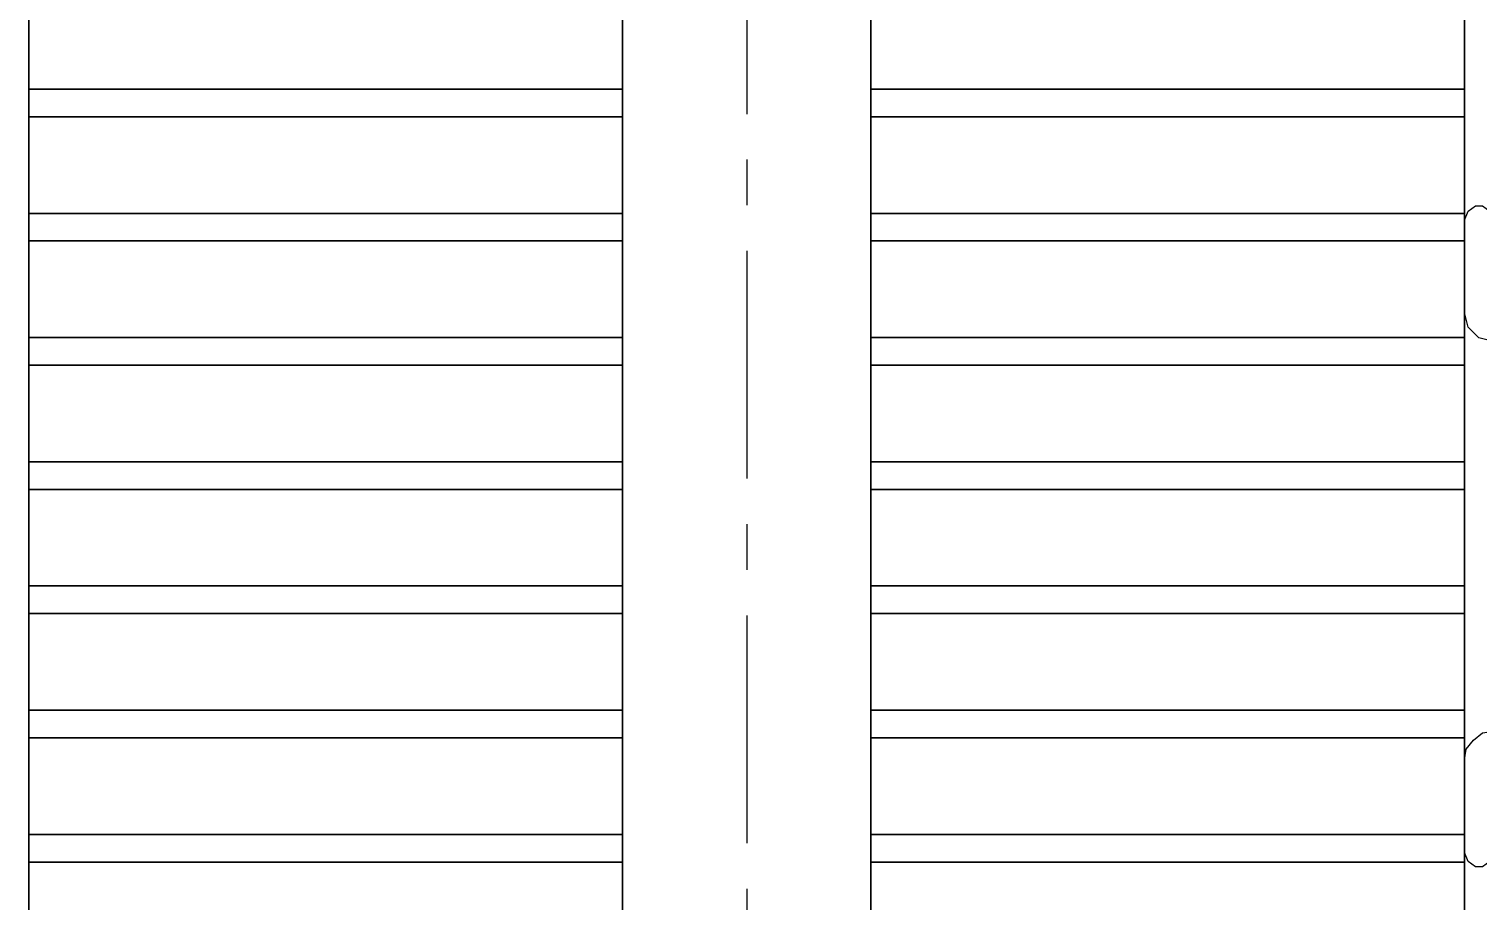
# Model space of a CAD drawing. Header units: millimetres. Extents: x 183355 to 194386, y -190559 to -183233.
# Drawn here: x 186102 to 186627, y -186841 to -186525 of the extents above; entities that cross this region are included whole.
import ezdxf

# ---------------------------------------------------------------- set-up
doc = ezdxf.new("R2010")
doc.units = ezdxf.units.MM
doc.header["$LTSCALE"] = 13
doc.linetypes.add('CENTERX2', pattern=[101.6, 63.5, -12.7, 12.7, -12.7])
doc.layers.add('1', color=4, linetype='Continuous')
doc.layers.add('标注、文本', color=3, linetype='Continuous', lineweight=25)

# ---------------------------------------------------------------- blocks, each defined once
blk = doc.blocks.new('A$C43ED4F5E')
at = {"layer": '1', "color": 1, "linetype": 'CENTERX2', "lineweight": -3, "ltscale": 0.1}
blk.add_line((1420, 991.39), (1420, 0), dxfattribs=at)
blk.add_line((1420, 991.39), (1420, 0), dxfattribs=at)
blk.add_line((1420, 991.39), (1420, 0), dxfattribs=at)
blk.add_line((1420, 991.39), (1420, 0), dxfattribs=at)
at = {"layer": '1', "ltscale": 5}
for p, q in [((1375, 33.71), (1375, 948.71)), ((1375, 33.71), (1375, 948.71)), ((1465, 33.71), (1465, 948.71)), ((1465, 33.71), (1465, 948.71)), ((1160, 103.71), (1160, 923.71)), ((1160, 103.71), (1160, 923.71)), ((1680, 103.71), (1680, 923.71)), ((1680, 103.71), (1680, 923.71)), ((1375, 653.71), (1160, 653.71)), ((1375, 653.71), (1160, 653.71)), ((1375, 653.71), (1160, 653.71)), ((1375, 653.71), (1160, 653.71)), ((1160, 653.71), (1375, 653.71)), ((1160, 653.71), (1375, 653.71)), ((1375, 653.71), (1160, 653.71)), ((1375, 653.71), (1160, 653.71)), ((1375, 653.71), (1160, 653.71)), ((1375, 653.71), (1160, 653.71)), ((1160, 653.71), (1375, 653.71)), ((1160, 653.71), (1375, 653.71)), ((1375, 653.71), (1160, 653.71)), ((1375, 653.71), (1160, 653.71)), ((1375, 653.71), (1160, 653.71)), ((1375, 653.71), (1160, 653.71)), ((1160, 653.71), (1375, 653.71)), ((1160, 653.71), (1375, 653.71)), ((1375, 653.71), (1160, 653.71)), ((1375, 653.71), (1160, 653.71)), ((1375, 653.71), (1160, 653.71)), ((1375, 653.71), (1160, 653.71)), ((1160, 653.71), (1375, 653.71)), ((1160, 653.71), (1375, 653.71)), ((1680, 653.71), (1465, 653.71)), ((1680, 653.71), (1465, 653.71)), ((1680, 653.71), (1465, 653.71)), ((1680, 653.71), (1465, 653.71)), ((1680, 653.71), (1465, 653.71)), ((1680, 653.71), (1465, 653.71)), ((1680, 653.71), (1465, 653.71)), ((1680, 653.71), (1465, 653.71)), ((1680, 653.71), (1465, 653.71)), ((1680, 653.71), (1465, 653.71)), ((1680, 653.71), (1465, 653.71)), ((1680, 653.71), (1465, 653.71)), ((1680, 653.71), (1465, 653.71)), ((1680, 653.71), (1465, 653.71)), ((1680, 653.71), (1465, 653.71)), ((1680, 653.71), (1465, 653.71)), ((1375, 643.71), (1160, 643.71)), ((1375, 643.71), (1160, 643.71)), ((1375, 643.71), (1160, 643.71)), ((1375, 643.71), (1160, 643.71)), ((1160, 643.71), (1375, 643.71)), ((1375, 643.71), (1160, 643.71)), ((1375, 643.71), (1160, 643.71)), ((1375, 643.71), (1160, 643.71)), ((1375, 643.71), (1160, 643.71)), ((1160, 643.71), (1375, 643.71)), ((1375, 643.71), (1160, 643.71)), ((1375, 643.71), (1160, 643.71)), ((1375, 643.71), (1160, 643.71)), ((1375, 643.71), (1160, 643.71)), ((1160, 643.71), (1375, 643.71)), ((1375, 643.71), (1160, 643.71)), ((1375, 643.71), (1160, 643.71)), ((1375, 643.71), (1160, 643.71)), ((1375, 643.71), (1160, 643.71)), ((1160, 643.71), (1375, 643.71)), ((1680, 643.71), (1465, 643.71)), ((1680, 643.71), (1465, 643.71)), ((1680, 643.71), (1465, 643.71)), ((1680, 643.71), (1465, 643.71)), ((1680, 643.71), (1465, 643.71)), ((1680, 643.71), (1465, 643.71)), ((1680, 643.71), (1465, 643.71)), ((1680, 643.71), (1465, 643.71)), ((1680, 643.71), (1465, 643.71)), ((1680, 643.71), (1465, 643.71)), ((1680, 643.71), (1465, 643.71)), ((1680, 643.71), (1465, 643.71)), ((1375, 608.71), (1160, 608.71)), ((1375, 608.71), (1160, 608.71)), ((1375, 608.71), (1160, 608.71)), ((1375, 608.71), (1160, 608.71)), ((1160, 608.71), (1375, 608.71)), ((1160, 608.71), (1375, 608.71)), ((1375, 608.71), (1160, 608.71)), ((1375, 608.71), (1160, 608.71)), ((1375, 608.71), (1160, 608.71)), ((1375, 608.71), (1160, 608.71)), ((1160, 608.71), (1375, 608.71)), ((1160, 608.71), (1375, 608.71)), ((1375, 608.71), (1160, 608.71)), ((1375, 608.71), (1160, 608.71)), ((1375, 608.71), (1160, 608.71)), ((1375, 608.71), (1160, 608.71)), ((1160, 608.71), (1375, 608.71)), ((1160, 608.71), (1375, 608.71)), ((1375, 608.71), (1160, 608.71)), ((1375, 608.71), (1160, 608.71)), ((1375, 608.71), (1160, 608.71)), ((1375, 608.71), (1160, 608.71)), ((1160, 608.71), (1375, 608.71)), ((1160, 608.71), (1375, 608.71)), ((1680, 608.71), (1465, 608.71)), ((1680, 608.71), (1465, 608.71)), ((1680, 608.71), (1465, 608.71)), ((1680, 608.71), (1465, 608.71)), ((1680, 608.71), (1465, 608.71)), ((1680, 608.71), (1465, 608.71)), ((1680, 608.71), (1465, 608.71)), ((1680, 608.71), (1465, 608.71)), ((1680, 608.71), (1465, 608.71)), ((1680, 608.71), (1465, 608.71)), ((1680, 608.71), (1465, 608.71)), ((1680, 608.71), (1465, 608.71)), ((1680, 608.71), (1465, 608.71)), ((1680, 608.71), (1465, 608.71)), ((1680, 608.71), (1465, 608.71)), ((1680, 608.71), (1465, 608.71)), ((1375, 598.71), (1160, 598.71)), ((1375, 598.71), (1160, 598.71)), ((1375, 598.71), (1160, 598.71)), ((1375, 598.71), (1160, 598.71)), ((1160, 598.71), (1375, 598.71)), ((1375, 598.71), (1160, 598.71)), ((1375, 598.71), (1160, 598.71)), ((1375, 598.71), (1160, 598.71)), ((1375, 598.71), (1160, 598.71)), ((1160, 598.71), (1375, 598.71)), ((1375, 598.71), (1160, 598.71)), ((1375, 598.71), (1160, 598.71)), ((1375, 598.71), (1160, 598.71)), ((1375, 598.71), (1160, 598.71)), ((1160, 598.71), (1375, 598.71)), ((1375, 598.71), (1160, 598.71)), ((1375, 598.71), (1160, 598.71)), ((1375, 598.71), (1160, 598.71)), ((1375, 598.71), (1160, 598.71)), ((1160, 598.71), (1375, 598.71)), ((1680, 598.71), (1465, 598.71)), ((1680, 598.71), (1465, 598.71)), ((1680, 598.71), (1465, 598.71)), ((1680, 598.71), (1465, 598.71)), ((1680, 598.71), (1465, 598.71)), ((1680, 598.71), (1465, 598.71)), ((1680, 598.71), (1465, 598.71)), ((1680, 598.71), (1465, 598.71)), ((1680, 598.71), (1465, 598.71)), ((1680, 598.71), (1465, 598.71)), ((1680, 598.71), (1465, 598.71)), ((1680, 598.71), (1465, 598.71)), ((1375, 563.71), (1160, 563.71)), ((1375, 563.71), (1160, 563.71)), ((1375, 563.71), (1160, 563.71)), ((1375, 563.71), (1160, 563.71)), ((1160, 563.71), (1375, 563.71)), ((1160, 563.71), (1375, 563.71)), ((1375, 563.71), (1160, 563.71)), ((1375, 563.71), (1160, 563.71)), ((1375, 563.71), (1160, 563.71)), ((1375, 563.71), (1160, 563.71)), ((1160, 563.71), (1375, 563.71)), ((1160, 563.71), (1375, 563.71)), ((1375, 563.71), (1160, 563.71)), ((1375, 563.71), (1160, 563.71)), ((1375, 563.71), (1160, 563.71)), ((1375, 563.71), (1160, 563.71)), ((1160, 563.71), (1375, 563.71)), ((1160, 563.71), (1375, 563.71)), ((1375, 563.71), (1160, 563.71)), ((1375, 563.71), (1160, 563.71)), ((1375, 563.71), (1160, 563.71)), ((1375, 563.71), (1160, 563.71)), ((1160, 563.71), (1375, 563.71)), ((1160, 563.71), (1375, 563.71)), ((1680, 563.71), (1465, 563.71)), ((1680, 563.71), (1465, 563.71)), ((1680, 563.71), (1465, 563.71)), ((1680, 563.71), (1465, 563.71)), ((1680, 563.71), (1465, 563.71)), ((1680, 563.71), (1465, 563.71)), ((1680, 563.71), (1465, 563.71)), ((1680, 563.71), (1465, 563.71)), ((1680, 563.71), (1465, 563.71)), ((1680, 563.71), (1465, 563.71)), ((1680, 563.71), (1465, 563.71)), ((1680, 563.71), (1465, 563.71)), ((1680, 563.71), (1465, 563.71)), ((1680, 563.71), (1465, 563.71)), ((1680, 563.71), (1465, 563.71)), ((1680, 563.71), (1465, 563.71)), ((1375, 553.71), (1160, 553.71)), ((1375, 553.71), (1160, 553.71)), ((1375, 553.71), (1160, 553.71)), ((1375, 553.71), (1160, 553.71)), ((1160, 553.71), (1375, 553.71)), ((1375, 553.71), (1160, 553.71)), ((1375, 553.71), (1160, 553.71)), ((1375, 553.71), (1160, 553.71)), ((1375, 553.71), (1160, 553.71)), ((1160, 553.71), (1375, 553.71)), ((1375, 553.71), (1160, 553.71)), ((1375, 553.71), (1160, 553.71)), ((1375, 553.71), (1160, 553.71)), ((1375, 553.71), (1160, 553.71)), ((1160, 553.71), (1375, 553.71)), ((1375, 553.71), (1160, 553.71)), ((1375, 553.71), (1160, 553.71)), ((1375, 553.71), (1160, 553.71)), ((1375, 553.71), (1160, 553.71)), ((1160, 553.71), (1375, 553.71)), ((1680, 553.71), (1465, 553.71)), ((1680, 553.71), (1465, 553.71)), ((1680, 553.71), (1465, 553.71)), ((1680, 553.71), (1465, 553.71)), ((1680, 553.71), (1465, 553.71)), ((1680, 553.71), (1465, 553.71)), ((1680, 553.71), (1465, 553.71)), ((1680, 553.71), (1465, 553.71)), ((1680, 553.71), (1465, 553.71)), ((1680, 553.71), (1465, 553.71)), ((1680, 553.71), (1465, 553.71)), ((1680, 553.71), (1465, 553.71)), ((1375, 518.71), (1160, 518.71)), ((1375, 518.71), (1160, 518.71)), ((1375, 518.71), (1160, 518.71)), ((1375, 518.71), (1160, 518.71)), ((1680, 518.71), (1465, 518.71)), ((1680, 518.71), (1465, 518.71)), ((1375, 508.71), (1160, 508.71)), ((1375, 508.71), (1160, 508.71)), ((1375, 508.71), (1160, 508.71)), ((1375, 508.71), (1160, 508.71)), ((1680, 508.71), (1465, 508.71)), ((1680, 508.71), (1465, 508.71)), ((1375, 473.71), (1160, 473.71)), ((1375, 473.71), (1160, 473.71)), ((1375, 473.71), (1160, 473.71)), ((1375, 473.71), (1160, 473.71)), ((1680, 473.71), (1465, 473.71)), ((1680, 473.71), (1465, 473.71)), ((1375, 463.71), (1160, 463.71)), ((1375, 463.71), (1160, 463.71)), ((1375, 463.71), (1160, 463.71)), ((1375, 463.71), (1160, 463.71)), ((1680, 463.71), (1465, 463.71)), ((1680, 463.71), (1465, 463.71)), ((1375, 428.71), (1160, 428.71)), ((1375, 428.71), (1160, 428.71)), ((1375, 428.71), (1160, 428.71)), ((1375, 428.71), (1160, 428.71)), ((1680, 428.71), (1465, 428.71)), ((1680, 428.71), (1465, 428.71)), ((1375, 418.71), (1160, 418.71)), ((1375, 418.71), (1160, 418.71)), ((1375, 418.71), (1160, 418.71)), ((1375, 418.71), (1160, 418.71)), ((1680, 418.71), (1465, 418.71)), ((1680, 418.71), (1465, 418.71)), ((1375, 383.71), (1160, 383.71)), ((1375, 383.71), (1160, 383.71)), ((1375, 383.71), (1160, 383.71)), ((1375, 383.71), (1160, 383.71)), ((1680, 383.71), (1465, 383.71)), ((1680, 383.71), (1465, 383.71)), ((1375, 373.71), (1160, 373.71)), ((1375, 373.71), (1160, 373.71)), ((1375, 373.71), (1160, 373.71)), ((1375, 373.71), (1160, 373.71)), ((1680, 373.71), (1465, 373.71)), ((1680, 373.71), (1465, 373.71))]:
    blk.add_line(p, q, dxfattribs=at)
at = {"layer": '标注、文本', "color": 4, "lineweight": 30}
for p, q in [((1375, 33.71), (1375, 948.71)), ((1375, 33.71), (1375, 948.71)), ((1465, 33.71), (1465, 948.71)), ((1465, 33.71), (1465, 948.71)), ((1160, 103.71), (1160, 923.71)), ((1160, 103.71), (1160, 923.71)), ((1680, 103.71), (1680, 923.71)), ((1680, 103.71), (1680, 923.71)), ((1375, 653.71), (1160, 653.71)), ((1375, 653.71), (1160, 653.71)), ((1375, 653.71), (1160, 653.71)), ((1375, 653.71), (1160, 653.71)), ((1160, 653.71), (1375, 653.71)), ((1160, 653.71), (1375, 653.71)), ((1375, 653.71), (1160, 653.71)), ((1375, 653.71), (1160, 653.71)), ((1375, 653.71), (1160, 653.71)), ((1375, 653.71), (1160, 653.71)), ((1160, 653.71), (1375, 653.71)), ((1160, 653.71), (1375, 653.71)), ((1375, 653.71), (1160, 653.71)), ((1375, 653.71), (1160, 653.71)), ((1375, 653.71), (1160, 653.71)), ((1375, 653.71), (1160, 653.71)), ((1160, 653.71), (1375, 653.71)), ((1160, 653.71), (1375, 653.71)), ((1375, 653.71), (1160, 653.71)), ((1375, 653.71), (1160, 653.71)), ((1375, 653.71), (1160, 653.71)), ((1375, 653.71), (1160, 653.71)), ((1160, 653.71), (1375, 653.71)), ((1160, 653.71), (1375, 653.71)), ((1680, 653.71), (1465, 653.71)), ((1680, 653.71), (1465, 653.71)), ((1680, 653.71), (1465, 653.71)), ((1680, 653.71), (1465, 653.71)), ((1680, 653.71), (1465, 653.71)), ((1680, 653.71), (1465, 653.71)), ((1680, 653.71), (1465, 653.71)), ((1680, 653.71), (1465, 653.71)), ((1680, 653.71), (1465, 653.71)), ((1680, 653.71), (1465, 653.71)), ((1680, 653.71), (1465, 653.71)), ((1680, 653.71), (1465, 653.71)), ((1680, 653.71), (1465, 653.71)), ((1680, 653.71), (1465, 653.71)), ((1680, 653.71), (1465, 653.71)), ((1680, 653.71), (1465, 653.71)), ((1375, 643.71), (1160, 643.71)), ((1375, 643.71), (1160, 643.71)), ((1375, 643.71), (1160, 643.71)), ((1375, 643.71), (1160, 643.71)), ((1160, 643.71), (1375, 643.71)), ((1375, 643.71), (1160, 643.71)), ((1375, 643.71), (1160, 643.71)), ((1375, 643.71), (1160, 643.71)), ((1375, 643.71), (1160, 643.71)), ((1160, 643.71), (1375, 643.71)), ((1375, 643.71), (1160, 643.71)), ((1375, 643.71), (1160, 643.71)), ((1375, 643.71), (1160, 643.71)), ((1375, 643.71), (1160, 643.71)), ((1160, 643.71), (1375, 643.71)), ((1375, 643.71), (1160, 643.71)), ((1375, 643.71), (1160, 643.71)), ((1375, 643.71), (1160, 643.71)), ((1375, 643.71), (1160, 643.71)), ((1160, 643.71), (1375, 643.71)), ((1680, 643.71), (1465, 643.71)), ((1680, 643.71), (1465, 643.71)), ((1680, 643.71), (1465, 643.71)), ((1680, 643.71), (1465, 643.71)), ((1680, 643.71), (1465, 643.71)), ((1680, 643.71), (1465, 643.71)), ((1680, 643.71), (1465, 643.71)), ((1680, 643.71), (1465, 643.71)), ((1680, 643.71), (1465, 643.71)), ((1680, 643.71), (1465, 643.71)), ((1680, 643.71), (1465, 643.71)), ((1680, 643.71), (1465, 643.71)), ((1375, 608.71), (1160, 608.71)), ((1375, 608.71), (1160, 608.71)), ((1375, 608.71), (1160, 608.71)), ((1375, 608.71), (1160, 608.71)), ((1160, 608.71), (1375, 608.71)), ((1160, 608.71), (1375, 608.71)), ((1375, 608.71), (1160, 608.71)), ((1375, 608.71), (1160, 608.71)), ((1375, 608.71), (1160, 608.71)), ((1375, 608.71), (1160, 608.71)), ((1160, 608.71), (1375, 608.71)), ((1160, 608.71), (1375, 608.71)), ((1375, 608.71), (1160, 608.71)), ((1375, 608.71), (1160, 608.71)), ((1375, 608.71), (1160, 608.71)), ((1375, 608.71), (1160, 608.71)), ((1160, 608.71), (1375, 608.71)), ((1160, 608.71), (1375, 608.71)), ((1375, 608.71), (1160, 608.71)), ((1375, 608.71), (1160, 608.71)), ((1375, 608.71), (1160, 608.71)), ((1375, 608.71), (1160, 608.71)), ((1160, 608.71), (1375, 608.71)), ((1160, 608.71), (1375, 608.71)), ((1680, 608.71), (1465, 608.71)), ((1680, 608.71), (1465, 608.71)), ((1680, 608.71), (1465, 608.71)), ((1680, 608.71), (1465, 608.71)), ((1680, 608.71), (1465, 608.71)), ((1680, 608.71), (1465, 608.71)), ((1680, 608.71), (1465, 608.71)), ((1680, 608.71), (1465, 608.71)), ((1680, 608.71), (1465, 608.71)), ((1680, 608.71), (1465, 608.71)), ((1680, 608.71), (1465, 608.71)), ((1680, 608.71), (1465, 608.71)), ((1680, 608.71), (1465, 608.71)), ((1680, 608.71), (1465, 608.71)), ((1680, 608.71), (1465, 608.71)), ((1680, 608.71), (1465, 608.71)), ((1375, 598.71), (1160, 598.71)), ((1375, 598.71), (1160, 598.71)), ((1375, 598.71), (1160, 598.71)), ((1375, 598.71), (1160, 598.71)), ((1160, 598.71), (1375, 598.71)), ((1375, 598.71), (1160, 598.71)), ((1375, 598.71), (1160, 598.71)), ((1375, 598.71), (1160, 598.71)), ((1375, 598.71), (1160, 598.71)), ((1160, 598.71), (1375, 598.71)), ((1375, 598.71), (1160, 598.71)), ((1375, 598.71), (1160, 598.71)), ((1375, 598.71), (1160, 598.71)), ((1375, 598.71), (1160, 598.71)), ((1160, 598.71), (1375, 598.71)), ((1375, 598.71), (1160, 598.71)), ((1375, 598.71), (1160, 598.71)), ((1375, 598.71), (1160, 598.71)), ((1375, 598.71), (1160, 598.71)), ((1160, 598.71), (1375, 598.71)), ((1680, 598.71), (1465, 598.71)), ((1680, 598.71), (1465, 598.71)), ((1680, 598.71), (1465, 598.71)), ((1680, 598.71), (1465, 598.71)), ((1680, 598.71), (1465, 598.71)), ((1680, 598.71), (1465, 598.71)), ((1680, 598.71), (1465, 598.71)), ((1680, 598.71), (1465, 598.71)), ((1680, 598.71), (1465, 598.71)), ((1680, 598.71), (1465, 598.71)), ((1680, 598.71), (1465, 598.71)), ((1680, 598.71), (1465, 598.71)), ((1375, 563.71), (1160, 563.71)), ((1375, 563.71), (1160, 563.71)), ((1375, 563.71), (1160, 563.71)), ((1375, 563.71), (1160, 563.71)), ((1160, 563.71), (1375, 563.71)), ((1160, 563.71), (1375, 563.71)), ((1375, 563.71), (1160, 563.71)), ((1375, 563.71), (1160, 563.71)), ((1375, 563.71), (1160, 563.71)), ((1375, 563.71), (1160, 563.71)), ((1160, 563.71), (1375, 563.71)), ((1160, 563.71), (1375, 563.71)), ((1375, 563.71), (1160, 563.71)), ((1375, 563.71), (1160, 563.71)), ((1375, 563.71), (1160, 563.71)), ((1375, 563.71), (1160, 563.71)), ((1160, 563.71), (1375, 563.71)), ((1160, 563.71), (1375, 563.71)), ((1375, 563.71), (1160, 563.71)), ((1375, 563.71), (1160, 563.71)), ((1375, 563.71), (1160, 563.71)), ((1375, 563.71), (1160, 563.71)), ((1160, 563.71), (1375, 563.71)), ((1160, 563.71), (1375, 563.71)), ((1680, 563.71), (1465, 563.71)), ((1680, 563.71), (1465, 563.71)), ((1680, 563.71), (1465, 563.71)), ((1680, 563.71), (1465, 563.71)), ((1680, 563.71), (1465, 563.71)), ((1680, 563.71), (1465, 563.71)), ((1680, 563.71), (1465, 563.71)), ((1680, 563.71), (1465, 563.71)), ((1680, 563.71), (1465, 563.71)), ((1680, 563.71), (1465, 563.71)), ((1680, 563.71), (1465, 563.71)), ((1680, 563.71), (1465, 563.71)), ((1680, 563.71), (1465, 563.71)), ((1680, 563.71), (1465, 563.71)), ((1680, 563.71), (1465, 563.71)), ((1680, 563.71), (1465, 563.71)), ((1375, 553.71), (1160, 553.71)), ((1375, 553.71), (1160, 553.71)), ((1375, 553.71), (1160, 553.71)), ((1375, 553.71), (1160, 553.71)), ((1160, 553.71), (1375, 553.71)), ((1375, 553.71), (1160, 553.71)), ((1375, 553.71), (1160, 553.71)), ((1375, 553.71), (1160, 553.71)), ((1375, 553.71), (1160, 553.71)), ((1160, 553.71), (1375, 553.71)), ((1375, 553.71), (1160, 553.71)), ((1375, 553.71), (1160, 553.71)), ((1375, 553.71), (1160, 553.71)), ((1375, 553.71), (1160, 553.71)), ((1160, 553.71), (1375, 553.71)), ((1375, 553.71), (1160, 553.71)), ((1375, 553.71), (1160, 553.71)), ((1375, 553.71), (1160, 553.71)), ((1375, 553.71), (1160, 553.71)), ((1160, 553.71), (1375, 553.71)), ((1680, 553.71), (1465, 553.71)), ((1680, 553.71), (1465, 553.71)), ((1680, 553.71), (1465, 553.71)), ((1680, 553.71), (1465, 553.71)), ((1680, 553.71), (1465, 553.71)), ((1680, 553.71), (1465, 553.71)), ((1680, 553.71), (1465, 553.71)), ((1680, 553.71), (1465, 553.71)), ((1680, 553.71), (1465, 553.71)), ((1680, 553.71), (1465, 553.71)), ((1680, 553.71), (1465, 553.71)), ((1680, 553.71), (1465, 553.71)), ((1375, 518.71), (1160, 518.71)), ((1375, 518.71), (1160, 518.71)), ((1375, 518.71), (1160, 518.71)), ((1375, 518.71), (1160, 518.71)), ((1680, 518.71), (1465, 518.71)), ((1680, 518.71), (1465, 518.71)), ((1375, 508.71), (1160, 508.71)), ((1375, 508.71), (1160, 508.71)), ((1375, 508.71), (1160, 508.71)), ((1375, 508.71), (1160, 508.71)), ((1680, 508.71), (1465, 508.71)), ((1680, 508.71), (1465, 508.71)), ((1375, 473.71), (1160, 473.71)), ((1375, 473.71), (1160, 473.71)), ((1375, 473.71), (1160, 473.71)), ((1375, 473.71), (1160, 473.71)), ((1680, 473.71), (1465, 473.71)), ((1680, 473.71), (1465, 473.71)), ((1375, 463.71), (1160, 463.71)), ((1375, 463.71), (1160, 463.71)), ((1375, 463.71), (1160, 463.71)), ((1375, 463.71), (1160, 463.71)), ((1680, 463.71), (1465, 463.71)), ((1680, 463.71), (1465, 463.71)), ((1375, 428.71), (1160, 428.71)), ((1375, 428.71), (1160, 428.71)), ((1375, 428.71), (1160, 428.71)), ((1375, 428.71), (1160, 428.71)), ((1680, 428.71), (1465, 428.71)), ((1680, 428.71), (1465, 428.71)), ((1375, 418.71), (1160, 418.71)), ((1375, 418.71), (1160, 418.71)), ((1375, 418.71), (1160, 418.71)), ((1375, 418.71), (1160, 418.71)), ((1680, 418.71), (1465, 418.71)), ((1680, 418.71), (1465, 418.71)), ((1375, 383.71), (1160, 383.71)), ((1375, 383.71), (1160, 383.71)), ((1375, 383.71), (1160, 383.71)), ((1375, 383.71), (1160, 383.71)), ((1680, 383.71), (1465, 383.71)), ((1680, 383.71), (1465, 383.71)), ((1375, 373.71), (1160, 373.71)), ((1375, 373.71), (1160, 373.71)), ((1375, 373.71), (1160, 373.71)), ((1375, 373.71), (1160, 373.71)), ((1680, 373.71), (1465, 373.71)), ((1680, 373.71), (1465, 373.71))]:
    blk.add_line(p, q, dxfattribs=at)
blk = doc.blocks.new('A$C6BCA710F')
at = {"layer": '1'}
for points in [[(10.51, 523.3), (9.19, 526.58), (6.57, 528.55), (3.94, 528.55), (1.31, 526.58), (0, 523.3)], [(0, 523.3), (0, 489.81)], [(0, 489.81), (0.66, 485.87), (3.28, 482.59), (6.57, 479.97), (10.51, 479.31)], [(10.51, 49.24), (5.25, 47.93), (1.31, 43.99), (0, 38.74)], [(0, 5.25), (0, 38.74)], [(0, 5.25), (1.31, 1.97), (3.94, 0), (6.57, 0), (9.19, 1.97), (10.51, 5.25)]]:
    blk.add_lwpolyline(points, dxfattribs=at)

msp = doc.modelspace()

# ---------------------------------------------------------------- block references
at = {"layer": '1', "xscale": -1, "rotation": 180}
for p in [(186622.215, -186300.11), (186622.215, -186589.11)]:
    msp.add_blockref('A$C6BCA710F', p, dxfattribs=at)
at = {"layer": '标注、文本'}
msp.add_blockref('A$C43ED4F5E', (184942.215, -187200.597), dxfattribs=at)

doc.saveas('drawing.dxf')
